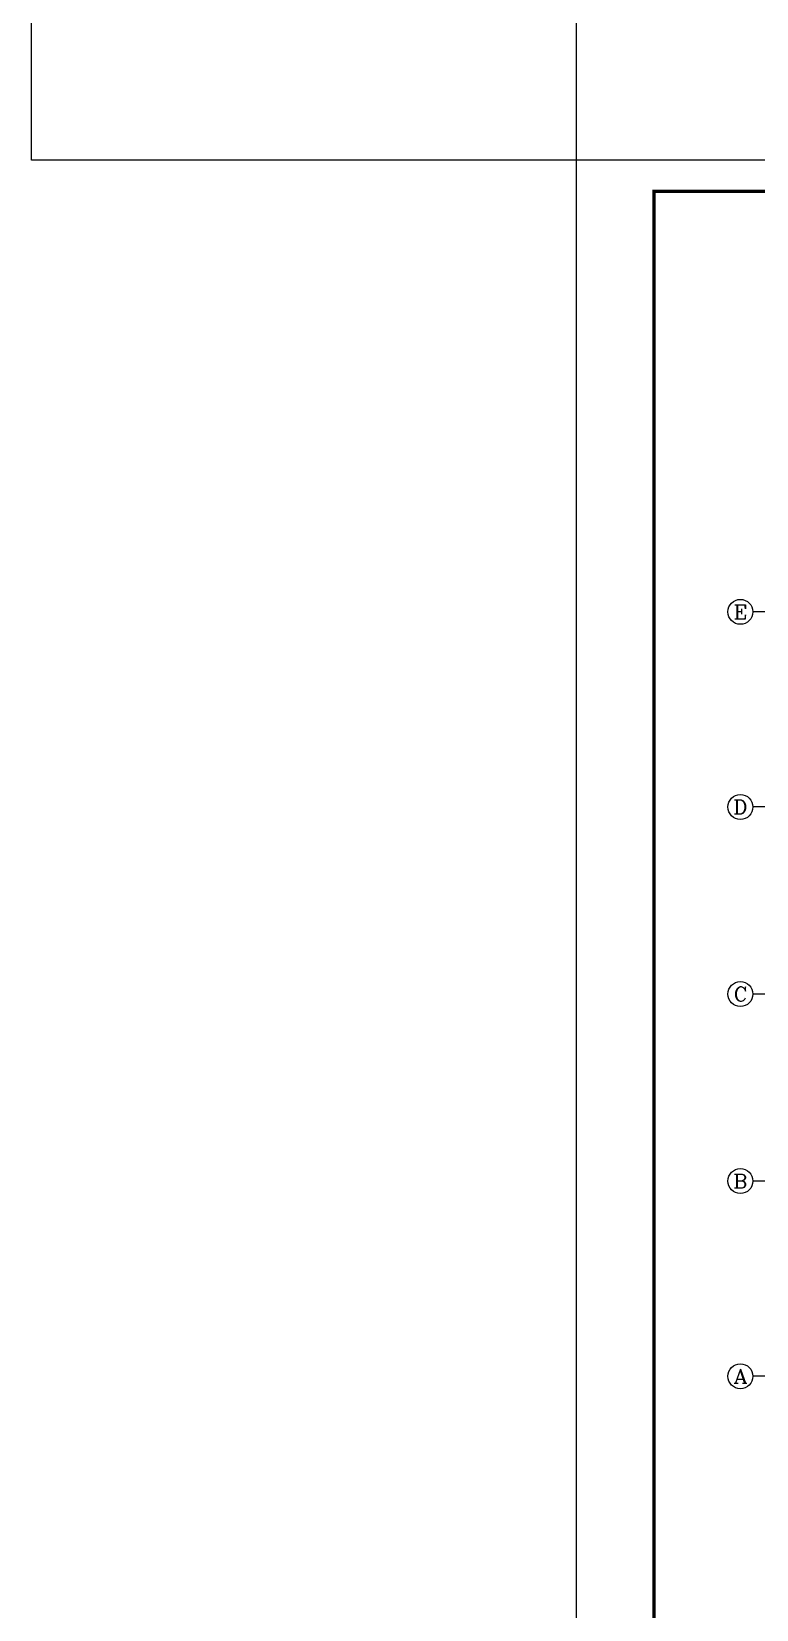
# Model space of a CAD drawing. Extents: x -17471 to 313636, y -71590 to 757901.
# Drawn here: x -17471 to 5785, y 84502 to 135116 of the extents above; entities that cross this region are included whole.
import ezdxf
from ezdxf.enums import TextEntityAlignment as Align

# ---------------------------------------------------------------- set-up
doc = ezdxf.new("R2010")
doc.units = 0
doc.header["$LTSCALE"] = 1000
doc.header["$MEASUREMENT"] = 0
for name, color, linetype in [('AXIS', 3, 'Continuous'), ('AXIS_TEXT', 7, 'Continuous'), ('PUB_TITLE', 4, 'Continuous')]:
    doc.layers.add(name, color=color, linetype=linetype)
doc.styles.add('_TCH_AXIS', font='COMPLEX', dxfattribs={"bigfont": 'GBCBIG'})
doc.styles.add('COMPLEX', font='COMPLEX')

# ---------------------------------------------------------------- blocks, each defined once
blk = doc.blocks.new('_AXISO')
blk.add_circle((0, 0), 0.5)
at = {"layer": 'AXIS_TEXT', "style": 'COMPLEX', "width": 1.041667}
blk.add_attdef('A', text='', height=0.56, dxfattribs=at).set_placement((-0.25, -0.28), (0.25, -0.28), align=Align.FIT)

msp = doc.modelspace()

# ---------------------------------------------------------------- linework, layer by layer
msp.add_lwpolyline([(0, 130990.1), (-17471.2, 130990.1), (-17471.2, 143180.2), (0, 143180.2)], close=True)
at = {"layer": 'AXIS'}
for p, q in [((11170.2, 116502.3), (5670.2, 116502.3)), ((11170.2, 110242.3), (5670.2, 110242.3)), ((11170.2, 104242.3), (5670.2, 104242.3)), ((11170.2, 98242.3), (5670.2, 98242.3)), ((11170.2, 91982.3), (5670.2, 91982.3))]:
    msp.add_line(p, q, dxfattribs=at)
at = {"layer": 'PUB_TITLE'}
msp.add_lwpolyline([(0, 71590.1), (126100, 71590.1), (126100, 130990.1), (0, 130990.1)], close=True, dxfattribs=at)
at = {"layer": 'PUB_TITLE', "const_width": 100}
msp.add_lwpolyline([(2500, 72590.1), (125100, 72590.1), (125100, 129990.1), (2500, 129990.1)], close=True, dxfattribs=at)

# ---------------------------------------------------------------- block references
at = {"layer": 'AXIS'}
ref = msp.add_blockref('_AXISO', (5270.2, 116502.3), dxfattribs=dict(at, xscale=800, yscale=800, zscale=800))
ref.add_attrib('A', 'E', dxfattribs={"layer": 'AXIS_TEXT', "height": 452.5, "style": '_TCH_AXIS', "width": 1.3125}).set_placement((5043.9, 116276), (5496.5, 116276), align=Align.FIT)
ref = msp.add_blockref('_AXISO', (5270.2, 110242.3), dxfattribs=dict(at, xscale=800, yscale=800, zscale=800))
ref.add_attrib('A', 'D', dxfattribs={"layer": 'AXIS_TEXT', "height": 452.5, "style": '_TCH_AXIS', "width": 1.235294}).set_placement((5043.9, 110016), (5496.5, 110016), align=Align.FIT)
ref = msp.add_blockref('_AXISO', (5270.2, 104242.3), dxfattribs=dict(at, xscale=800, yscale=800, zscale=800))
ref.add_attrib('A', 'C', dxfattribs={"layer": 'AXIS_TEXT', "height": 452.5, "style": '_TCH_AXIS', "width": 1.4}).set_placement((5043.9, 104016), (5496.5, 104016), align=Align.FIT)
ref = msp.add_blockref('_AXISO', (5270.2, 98242.3), dxfattribs=dict(at, xscale=800, yscale=800, zscale=800))
ref.add_attrib('A', 'B', dxfattribs={"layer": 'AXIS_TEXT', "height": 452.5, "style": '_TCH_AXIS', "width": 1.235294}).set_placement((5043.9, 98016), (5496.5, 98016), align=Align.FIT)
ref = msp.add_blockref('_AXISO', (5270.2, 91982.3), dxfattribs=dict(at, xscale=800, yscale=800, zscale=800))
ref.add_attrib('A', 'A', dxfattribs={"layer": 'AXIS_TEXT', "height": 452.5, "style": '_TCH_AXIS', "width": 1.166667}).set_placement((5043.9, 91756), (5496.5, 91756), align=Align.FIT)

doc.saveas('drawing.dxf')
